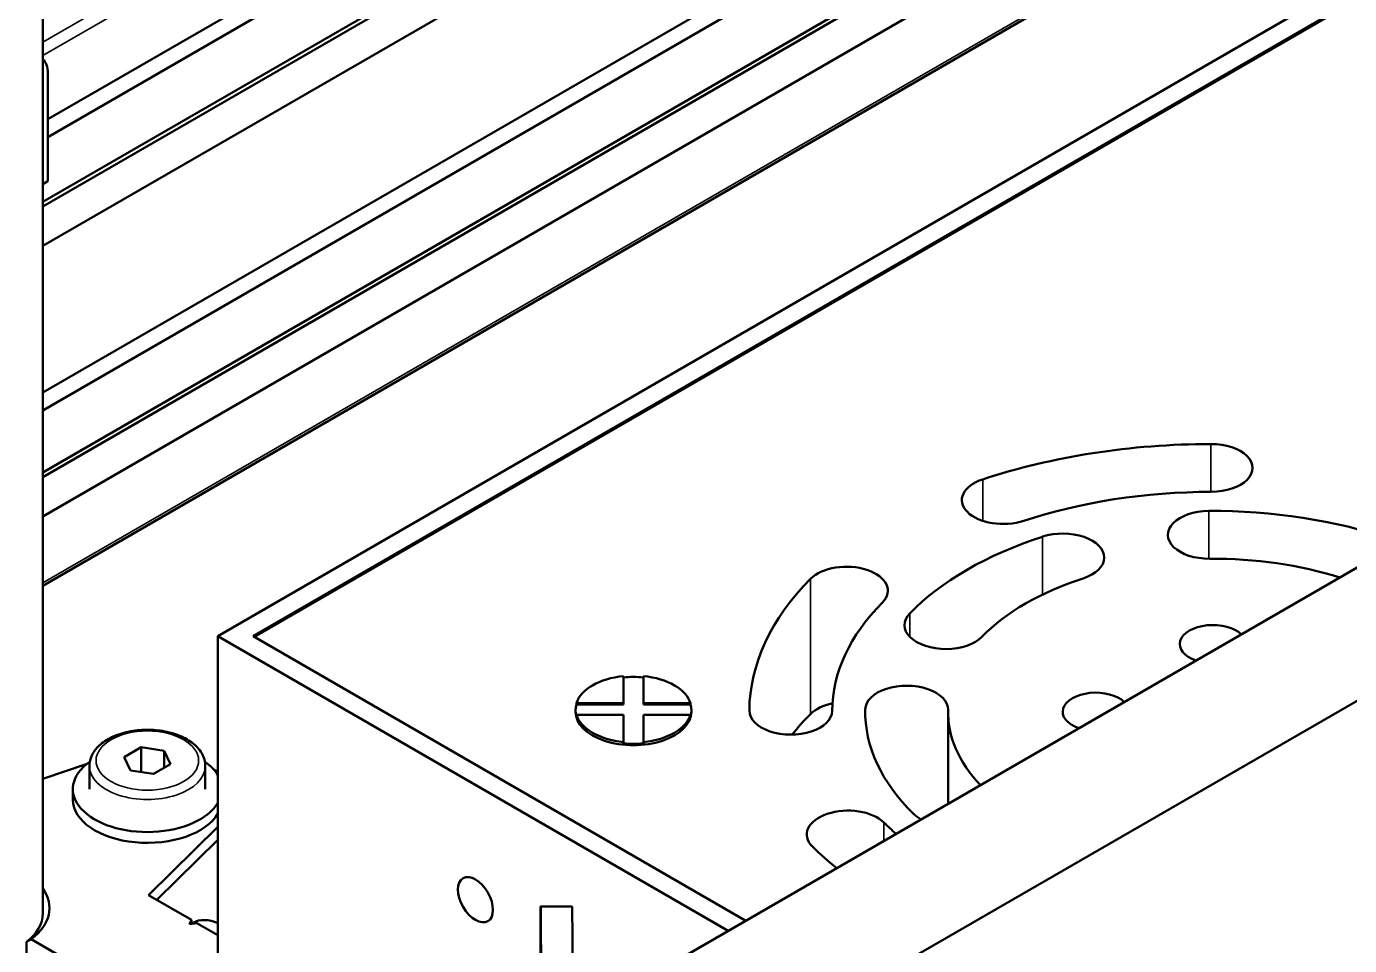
# Model space of a CAD drawing. Header units: millimetres. Extents: x -2015 to 3360, y -4745 to 2376.
# Drawn here: x 1466.9 to 1546.8, y 886.4 to 941.9 of the extents above; entities that cross this region are included whole.
import ezdxf

# ---------------------------------------------------------------- set-up
doc = ezdxf.new("R2010")
doc.units = ezdxf.units.MM
doc.header["$LTSCALE"] = 8
doc.layers.add('Visible (ISO)', color=7, linetype='Continuous', lineweight=50)
doc.layers.add('Visible Narrow (ISO)', color=7, linetype='Continuous', lineweight=35)

msp = doc.modelspace()

# ---------------------------------------------------------------- linework, layer by layer
at = {"layer": 'Visible (ISO)'}
for p, q in [((1467.875, 888.356), (1467.875, 1014.42)), ((1698.667, 996.648), (1499.879, 881.878)), ((1568.375, 994.158), (1468.179, 936.309)), ((1568.375, 993.08), (1468.179, 935.232)), ((1705.632, 992.627), (1506.023, 877.382)), ((1568.375, 989.336), (1467.875, 931.312)), ((1568.375, 989.054), (1467.875, 931.031)), ((1568.375, 986.678), (1467.875, 928.655)), ((1568.375, 977.828), (1467.875, 919.804)), ((1568.375, 976.75), (1467.875, 918.727)), ((1568.375, 973.006), (1467.875, 914.983)), ((1568.375, 972.725), (1467.875, 914.701)), ((1568.375, 970.349), (1467.875, 912.325)), ((1568.375, 966.162), (1467.875, 908.139)), ((1558.355, 951.238), (1478.452, 905.106)), ((1480.573, 905.106), (1558.355, 950.013)), ((1480.644, 905.065), (1558.355, 949.931)), ((1468.179, 932.569), (1468.179, 939.101)), ((1467.875, 932.394), (1468.179, 932.569)), ((1478.452, 905.106), (1509.281, 887.306)), ((1478.452, 905.106), (1478.452, 865.016)), ((1510.342, 887.918), (1480.573, 905.106)), ((1502.956, 902.687), (1502.956, 901.043)), ((1504.156, 901.043), (1504.156, 902.687)), ((1500.108, 900.961), (1500.108, 901.043)), ((1502.956, 901.043), (1500.108, 901.043)), ((1502.956, 900.961), (1500.108, 900.961)), ((1502.956, 900.961), (1502.956, 901.043)), ((1507.004, 901.043), (1504.156, 901.043)), ((1504.156, 900.961), (1504.156, 901.043)), ((1507.004, 900.961), (1504.156, 900.961)), ((1507.004, 901.043), (1507.004, 900.961)), ((1500.056, 900.615), (1500.056, 900.533)), ((1500.108, 900.35), (1500.108, 900.269)), ((1500.108, 900.35), (1502.956, 900.35)), ((1502.956, 900.35), (1502.956, 898.706)), ((1504.156, 900.35), (1507.004, 900.35)), ((1504.156, 898.706), (1504.156, 900.35)), ((1507.004, 900.269), (1507.004, 900.35)), ((1507.056, 900.615), (1507.056, 900.533)), ((1522.556, 894.97), (1522.556, 900.533)), ((1472.795, 897.798), (1473.816, 898.387)), ((1473.816, 898.387), (1475.21, 898.172)), ((1473.816, 896.893), (1473.816, 898.387)), ((1502.956, 898.624), (1502.956, 898.706)), ((1504.156, 898.706), (1504.156, 898.624)), ((1473.169, 896.993), (1472.795, 897.798)), ((1475.21, 898.172), (1475.583, 897.367)), ((1475.21, 898.172), (1475.21, 897.151)), ((1470.548, 897.395), (1467.875, 896.488)), ((1470.689, 897.256), (1470.689, 895.868)), ((1474.563, 896.778), (1473.169, 896.993)), ((1475.583, 897.367), (1474.563, 896.778)), ((1477.689, 897.256), (1477.689, 895.868)), ((1469.689, 895.215), (1469.689, 895.868)), ((1474.251, 889.464), (1478.452, 893.591)), ((1478.452, 892.808), (1474.752, 889.174)), ((1476.854, 887.961), (1474.251, 889.464)), ((1499.847, 888.771), (1497.947, 888.764)), ((1476.854, 887.961), (1476.735, 887.703)), ((1476.735, 887.703), (1477.181, 887.772)), ((1476.854, 887.961), (1476.854, 887.721)), ((1476.965, 887.795), (1476.854, 887.731)), ((1478.452, 887.038), (1477.181, 887.772)), ((1466.886, 885.775), (1466.886, 886.632)), ((1467.172, 886.794), (1473.358, 883.222))]:
    msp.add_line(p, q, dxfattribs=at)
for centre, major_axis, ratio, start_param, end_param in [((1466.765, 938.285), (1, 1.732), 0.57735, 5.497787, 6.165025), ((1538.556, 900.533), (-28, 0), 0.57735, 4.716442, 5.231935), ((1538.452, 915.256), (2.5, 0), 0.57735, 4.716442, 7.858035), ((1525.895, 913.313), (-2.5, 0), 0.57735, 5.231935, 8.373527), ((1538.556, 900.533), (23, 0), 0.57735, 1.574849, 2.090342), ((1538.336, 911.214), (-2.5, 0), 0.57735, 4.724263, 7.865856), ((1538.556, 900.533), (-21, 0), 0.57735, 4.176916, 4.724263), ((1529.497, 909.846), (2.5, 0), 0.57735, 5.224113, 8.365706), ((1538.556, 900.533), (-21, 0), 0.57735, 5.224113, 5.771461), ((1538.556, 900.533), (16, 0), 0.57735, 1.070495, 1.582671), ((1516.421, 907.843), (2.5, 0), 0.57735, 5.76364, 8.905232), ((1538.556, 900.533), (-28, 0), 0.57735, 5.76364, 6.279132), ((1538.556, 900.533), (16, 0), 0.57735, 2.082521, 2.629868), ((1538.556, 900.533), (-23, 0), 0.57735, 5.76364, 6.279132), ((1522.426, 905.764), (-2.5, 0), 0.57735, 5.771461, 8.913054), ((1538.556, 904.616), (-2, 0), 0.57735, 3.674311, 7.321264), ((1503.556, 900.697), (-3.5, 0), 0.57735, 4.884669, 6.110906), ((1503.556, 900.615), (3.5, 0), 0.57735, 1.398517, 1.743076), ((1503.556, 900.697), (3.5, 0), 0.57735, 0.17228, 1.398517), ((1520.057, 900.66), (2.5, 0), 0.57735, 6.271311, 9.412904), ((1531.485, 900.533), (-2, 0), 0.57735, 3.674311, 7.321264), ((1503.556, 900.615), (-3.5, 0), 0.57735, 6.110906, 6.455465), ((1503.556, 900.615), (3.5, 0), 0.57735, 6.110906, 6.455465), ((1516.421, 899.678), (-2.5, 0), 0.57735, 5.058626, 5.76364), ((1503.556, 900.533), (-3.5, 0), 0.57735, 0, 3.141593), ((1503.556, 900.697), (-3.5, 0), 0.57735, 0.17228, 1.398517), ((1503.556, 900.697), (3.5, 0), 0.57735, 4.884669, 6.110906), ((1513.056, 900.593), (-2.5, 0), 0.57735, 6.279132, 9.420725), ((1538.556, 892.368), (-28, 0), 0.57735, 5.76364, 5.850257), ((1538.556, 900.533), (-21, 0), 0.57735, 6.271311, 6.818658), ((1538.556, 900.533), (-16, 0), 0.57735, 6.271311, 6.783487), ((1503.556, 900.615), (-3.5, 0), 0.57735, 1.398517, 1.743076), ((1474.189, 895.868), (4.5, 0), 0.57735, 2.453461, 5.956804), ((1474.189, 895.868), (4.5, 0), 0.57735, 0.326381, 0.688131), ((1474.189, 894.888), (5.5, 0), 0.57735, 0.684099, 0.76144), ((1474.189, 895.215), (-5.1, 0), 0.57735, 3.722851, 3.79772), ((1474.189, 895.215), (4.5, 0), 0.57735, 3.141593, 5.956804), ((1516.524, 893.121), (-2.5, 0), 0.57735, 3.669245, 6.810837), ((1538.556, 900.533), (-23, 0), 0.57735, 0.527652, 0.588476), ((1522.645, 895.083), (2.5, 0), 0.57735, 3.677066, 3.957247), ((1538.556, 900.533), (28, 0), 0.57735, 3.669245, 3.765577), ((1462.875, 888.683), (5.4, 0), 0.57735, 5.632453, 6.670502), ((1497.958, 885.764), (-0.011, 3), 0.005094, 4.254932, 7.999506), ((1462.875, 888.356), (5, 0), 0.57735, 5.6433, 6.283185), ((1478.715, 884.764), (-1.75, 3.031), 0.57735, 5.604274, 6.283185), ((1499.858, 885.771), (-0.011, 3), 0.005094, 4.254932, 6.283185)]:
    msp.add_ellipse(centre, major_axis=major_axis, ratio=ratio, start_param=start_param, end_param=end_param, dxfattribs=at)
msp.add_ellipse((1494.008, 889.184), major_axis=(-0.75, 1.299), ratio=0.57735, dxfattribs=at)
msp.add_open_spline([(1470.689, 897.256), (1470.689, 897.474), (1470.74, 897.692), (1470.937, 898.111), (1471.088, 898.31), (1471.489, 898.686), (1471.749, 898.856), (1472.344, 899.141), (1472.682, 899.252), (1473.394, 899.403), (1473.767, 899.442), (1474.513, 899.449), (1474.886, 899.416), (1475.6, 899.279), (1475.94, 899.175), (1476.556, 898.9), (1476.832, 898.729), (1477.28, 898.328), (1477.456, 898.1), (1477.646, 897.659), (1477.689, 897.458), (1477.689, 897.256)], degree=3, knots=[3.910891, 3.910891, 3.910891, 3.910891, 4.174736, 4.174736, 4.462666, 4.462666, 4.790618, 4.790618, 5.130233, 5.130233, 5.467218, 5.467218, 5.802532, 5.802532, 6.139253, 6.139253, 6.478814, 6.478814, 6.808647, 6.808647, 7.052483, 7.052483, 7.052483, 7.052483], dxfattribs=at)
msp.add_open_spline([(1467.172, 886.794), (1467.077, 886.74), (1466.982, 886.686), (1466.886, 886.632)], degree=3, dxfattribs=at)
at = {"layer": 'Visible Narrow (ISO)'}
for p, q in [((1568.379, 998.177), (1467.875, 940.151)), ((1532.47, 978.261), (1467.875, 940.968)), ((1568.375, 966.331), (1467.875, 908.308)), ((1538.442, 913.812), (1538.442, 916.699)), ((1524.654, 912.06), (1524.654, 914.566)), ((1538.306, 909.77), (1538.306, 912.657)), ((1528.272, 907.61), (1528.272, 911.105)), ((1514.25, 900.394), (1514.25, 908.559)), ((1520.246, 905.057), (1520.246, 906.47)), ((1510.556, 900.587), (1510.556, 900.599)), ((1517.557, 900.389), (1517.557, 900.677)), ((1518.684, 892.735), (1518.684, 893.847))]:
    msp.add_line(p, q, dxfattribs=at)
msp.add_ellipse((1474.189, 897.583), major_axis=(-3.1, 0), ratio=0.57735, dxfattribs=at)
msp.add_ellipse((1474.189, 897.256), major_axis=(-3.5, 0), ratio=0.57735, start_param=0, end_param=3.141593, dxfattribs=at)

doc.saveas('drawing.dxf')
